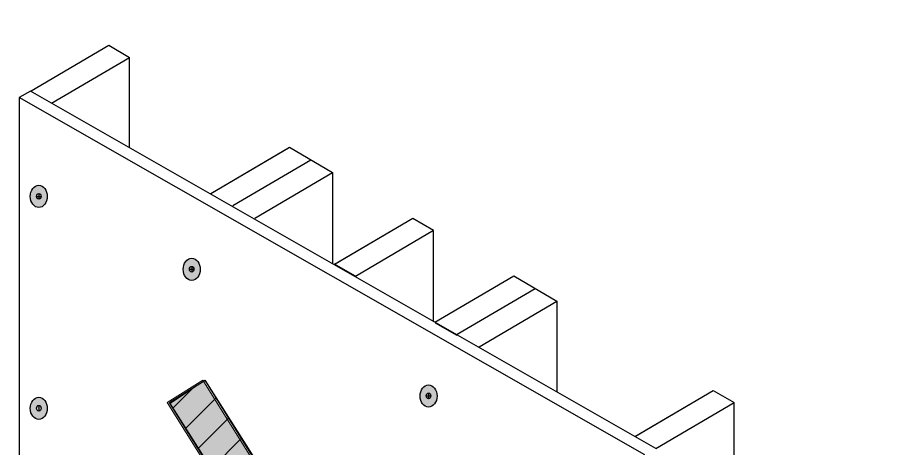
# Model space of a CAD drawing. Extents: x -1279 to 5791, y -3809 to 1769.
# Drawn here: x 4849.3 to 5225.7, y -1861.2 to -1676.1 of the extents above; entities that cross this region are included whole.
import ezdxf

# ---------------------------------------------------------------- set-up
doc = ezdxf.new("R2010")
doc.units = 0
doc.header["$MEASUREMENT"] = 0
doc.linetypes.add('AI-Linetype-53', pattern=[27, 18, -9])
for name, color, linetype, lineweight in [('.ATI-HATCH', 7, 'Continuous', 0), ('G-ANNO-TTLB', 7, 'Continuous', 0), ('Layer 12', 7, 'Continuous', 0), ('TYVEK', 7, 'Continuous', 0)]:
    doc.layers.add(name, color=color, linetype=linetype, lineweight=lineweight)

# ---------------------------------------------------------------- blocks, each defined once
blk = doc.blocks.new('Block_111')
at = {"layer": 'TYVEK', "true_color": 0x003b71, "transparency": 33554687}
h = blk.add_hatch(color=156, dxfattribs=at)
h.dxf.hatch_style = 2
edge = h.paths.add_edge_path()
edge.add_ellipse((4858.41, -1752.97), major_axis=(0, 4.78), ratio=0.766948, start_angle=0, end_angle=360)
h = blk.add_hatch(color=156, dxfattribs=at)
h.dxf.hatch_style = 2
edge = h.paths.add_edge_path()
edge.add_ellipse((4924.12, -1784.3), major_axis=(0, 4.78), ratio=0.766948, start_angle=0, end_angle=360)
h = blk.add_hatch(color=156, dxfattribs=at)
h.dxf.hatch_style = 2
edge = h.paths.add_edge_path()
edge.add_ellipse((5025.91, -1838.71), major_axis=(0, 4.78), ratio=0.766948, start_angle=0, end_angle=360)
h = blk.add_hatch(color=156, dxfattribs=at)
h.dxf.hatch_style = 2
edge = h.paths.add_edge_path()
edge.add_ellipse((4858.41, -1844.02), major_axis=(0, 4.78), ratio=0.766948, start_angle=0, end_angle=360)
at = {"layer": 'TYVEK', "color": 18, "lineweight": 25, "true_color": 0x080808}
for p, q in [((4857.43, -1752.94), (4859.38, -1752.94)), ((4858.41, -1751.71), (4858.41, -1754.18)), ((4923.15, -1784.27), (4925.09, -1784.27)), ((4924.12, -1783.03), (4924.12, -1785.5)), ((5024.94, -1838.68), (5026.89, -1838.68)), ((5025.91, -1837.45), (5025.91, -1839.92)), ((4858.41, -1842.76), (4858.41, -1845.22))]:
    blk.add_line(p, q, dxfattribs=at)
at = {"layer": 'TYVEK', "color": 18, "lineweight": 25, "true_color": 0x000000}
for centre in [(4858.41, -1752.97), (4924.12, -1784.3), (5025.91, -1838.71), (4858.41, -1844.02)]:
    blk.add_ellipse(centre, major_axis=(0, 4.78), ratio=0.766948, dxfattribs=at)
at = {"layer": 'TYVEK', "color": 18, "lineweight": 25, "true_color": 0x080808}
for centre in [(4858.41, -1752.94), (4924.12, -1784.27), (5025.91, -1838.68), (4858.41, -1843.99)]:
    blk.add_ellipse(centre, major_axis=(0, 1.23), ratio=0.788846, dxfattribs=at)

msp = doc.modelspace()

# ---------------------------------------------------------------- hatches: boundary and pattern name
at = {"layer": '.ATI-HATCH', "true_color": 0x808080, "transparency": 33554687}
h = msp.add_hatch(color=8, dxfattribs=at)
edge = h.paths.add_edge_path()
edge.add_spline(control_points=[(4928.85, -1831.95), (4928.85, -1831.95), (4913.59, -1841.5), (4913.59, -1841.5), (4913.59, -1841.5), (4937.32, -1879.45), (4937.32, -1879.45), (4937.32, -1879.45), (4944.86, -1874.74), (4944.86, -1874.74), (4944.86, -1874.74), (4944.86, -1874.63), (4944.86, -1874.63), (4944.86, -1874.63), (4944.95, -1874.68), (4944.95, -1874.68), (4944.95, -1874.68), (4952.58, -1869.91), (4952.58, -1869.91), (4952.58, -1869.91), (4948.61, -1863.56), (4948.61, -1863.56), (4948.61, -1863.56), (4928.85, -1831.95), (4928.85, -1831.95)], knot_values=[0, 0, 0, 0, 1, 1, 1, 2, 2, 2, 3, 3, 3, 4, 4, 4, 5, 5, 5, 6, 6, 6, 7, 7, 7, 8, 8, 8, 8], degree=3, periodic=0)
edge = h.paths.add_edge_path()
edge.add_spline(control_points=[(4948.61, -1863.56), (4948.61, -1863.56), (4952.58, -1869.91), (4952.58, -1869.91), (4952.58, -1869.91), (4944.95, -1874.68), (4944.95, -1874.68), (4944.95, -1874.68), (5027.53, -1923.08), (5027.53, -1923.08), (5027.53, -1923.08), (5025.21, -1914.38), (5025.21, -1914.38), (5025.21, -1914.38), (5032.16, -1912.53), (5032.16, -1912.53), (5032.16, -1912.53), (4948.61, -1863.56), (4948.61, -1863.56)], knot_values=[0, 0, 0, 0, 1, 1, 1, 2, 2, 2, 3, 3, 3, 4, 4, 4, 5, 5, 5, 6, 6, 6, 6], degree=3, periodic=0)
edge.add_line((4948.61, -1863.56), (4948.61, -1863.56))
edge = h.paths.add_edge_path()
edge.add_spline(control_points=[(5069.52, -2160.46), (5069.52, -2160.46), (5071.02, -2161.33), (5071.02, -2161.33), (5071.02, -2161.33), (5072.59, -2158.61), (5072.59, -2158.61), (5072.59, -2158.61), (5071.09, -2157.75), (5071.09, -2157.75), (5071.09, -2157.75), (5069.52, -2160.46), (5069.52, -2160.46)], knot_values=[0, 0, 0, 0, 1, 1, 1, 2, 2, 2, 3, 3, 3, 4, 4, 4, 4], degree=3, periodic=0)
edge.add_line((5069.52, -2160.46), (5069.52, -2160.46))
edge = h.paths.add_edge_path()
edge.add_spline(control_points=[(5036.37, -2126.85), (5036.37, -2126.85), (5037.89, -2127.68), (5037.89, -2127.68), (5037.89, -2127.68), (5039.39, -2124.92), (5039.39, -2124.92), (5039.39, -2124.92), (5037.87, -2124.1), (5037.87, -2124.1), (5037.87, -2124.1), (5036.37, -2126.85), (5036.37, -2126.85)], knot_values=[0, 0, 0, 0, 1, 1, 1, 2, 2, 2, 3, 3, 3, 4, 4, 4, 4], degree=3, periodic=0)
edge.add_line((5036.37, -2126.85), (5036.37, -2126.85))
edge = h.paths.add_edge_path()
edge.add_spline(control_points=[(4947.34, -2087.56), (4947.34, -2087.56), (4948.84, -2088.43), (4948.84, -2088.43), (4948.84, -2088.43), (4950.41, -2085.71), (4950.41, -2085.71), (4950.41, -2085.71), (4948.91, -2084.85), (4948.91, -2084.85), (4948.91, -2084.85), (4947.34, -2087.56), (4947.34, -2087.56)], knot_values=[0, 0, 0, 0, 1, 1, 1, 2, 2, 2, 3, 3, 3, 4, 4, 4, 4], degree=3, periodic=0)
edge.add_line((4947.34, -2087.56), (4947.34, -2087.56))
at = {"layer": 'G-ANNO-TTLB', "true_color": 0xff00ff, "transparency": 33554687}
h = msp.add_hatch(color=6, dxfattribs=at)
edge = h.paths.add_edge_path()
edge.add_spline(control_points=[(5472, -3692.6), (5472, -3692.6), (2542.48, -3692.6), (2542.48, -3692.6), (2542.48, -3692.6), (2542.48, -1235.6), (2542.48, -1235.6), (2542.48, -1235.6), (5472, -1235.6), (5472, -1235.6), (5472, -1235.6), (5472, -3692.6), (5472, -3692.6)], knot_values=[0, 0, 0, 0, 1, 1, 1, 2, 2, 2, 3, 3, 3, 4, 4, 4, 4], degree=3, periodic=0)
edge = h.paths.add_edge_path()
edge.add_spline(control_points=[(2551.48, -1244.6), (2551.48, -1244.6), (2551.48, -3683.6), (2551.48, -3683.6), (2551.48, -3683.6), (5463, -3683.6), (5463, -3683.6), (5463, -3683.6), (5463, -1244.6), (5463, -1244.6), (5463, -1244.6), (2551.48, -1244.6), (2551.48, -1244.6)], knot_values=[0, 0, 0, 0, 1, 1, 1, 2, 2, 2, 3, 3, 3, 4, 4, 4, 4], degree=3, periodic=0)
edge.add_line((2551.48, -1244.6), (2551.48, -1244.6))
at = {"layer": 'Layer 12', "true_color": 0x000000, "transparency": 33554687}
h = msp.add_hatch(dxfattribs=at)
h.set_pattern_fill('_U', color=18, scale=10, angle=45, style=2, pattern_type=0)
h.set_pattern_definition([(45, (0, 0), (-7.071067, 7.071069), [])])
h.paths.add_polyline_path([(4938.32, -1879.02), (4914.84, -1841.9), (4929.85, -1831.95), (4954.02, -1869.91)])

# ---------------------------------------------------------------- linework, layer by layer
at = {"layer": '.ATI-HATCH'}
msp.add_open_spline([(4928.85, -1831.95), (4928.85, -1831.95), (4913.59, -1841.5), (4913.59, -1841.5), (4913.59, -1841.5), (4937.32, -1879.45), (4937.32, -1879.45), (4937.32, -1879.45), (4944.86, -1874.74), (4944.86, -1874.74), (4944.86, -1874.74), (4944.86, -1874.63), (4944.86, -1874.63), (4944.86, -1874.63), (4944.95, -1874.68), (4944.95, -1874.68), (4944.95, -1874.68), (4952.58, -1869.91), (4952.58, -1869.91), (4952.58, -1869.91), (4948.61, -1863.56), (4948.61, -1863.56), (4948.61, -1863.56), (4928.85, -1831.95), (4928.85, -1831.95)], degree=3, knots=[0, 0, 0, 0, 1, 1, 1, 2, 2, 2, 3, 3, 3, 4, 4, 4, 5, 5, 5, 6, 6, 6, 7, 7, 7, 8, 8, 8, 8], dxfattribs=at)
at = {"layer": 'G-ANNO-TTLB'}
for points in [[(5472, -3692.6), (5472, -3692.6), (2542.48, -3692.6), (2542.48, -3692.6), (2542.48, -3692.6), (2542.48, -1235.6), (2542.48, -1235.6), (2542.48, -1235.6), (5472, -1235.6), (5472, -1235.6), (5472, -1235.6), (5472, -3692.6), (5472, -3692.6)], [(2551.48, -1244.6), (2551.48, -1244.6), (2551.48, -3683.6), (2551.48, -3683.6), (2551.48, -3683.6), (5463, -3683.6), (5463, -3683.6), (5463, -3683.6), (5463, -1244.6), (5463, -1244.6), (5463, -1244.6), (2551.48, -1244.6), (2551.48, -1244.6)]]:
    msp.add_open_spline(points, degree=3, knots=[0, 0, 0, 0, 1, 1, 1, 2, 2, 2, 3, 3, 3, 4, 4, 4, 4], dxfattribs=at)
at = {"layer": 'Layer 12'}
msp.add_lwpolyline([(4938.32, -1879.02), (4914.84, -1841.9), (4929.85, -1831.95), (4954.02, -1869.91)], close=True, dxfattribs=at)
at = {"layer": 'TYVEK', "color": 33, "lineweight": 25, "true_color": 0xcc9966}
for p, q in [((4855.07, -1707.61), (4888.48, -1688.05)), ((4855.07, -1707.61), (4888.48, -1688.05)), ((4888.48, -1688.05), (4897.45, -1693.23)), ((4863.81, -1712.92), (4897.45, -1693.23)), ((4897.43, -1732.1), (4897.43, -1693.36)), ((4932.28, -1751.7), (4966.21, -1731.84)), ((4932.28, -1751.7), (4965.69, -1732.14)), ((4966.21, -1731.84), (4984.67, -1742.69)), ((4941.82, -1756.86), (4975.36, -1737.22)), ((4951.26, -1762.25), (4984.67, -1742.69)), ((4984.67, -1742.7), (4984.67, -1781.62)), ((4985.71, -1781.89), (5019.12, -1762.33)), ((5019.12, -1762.33), (5028.09, -1767.51)), ((4994.45, -1787.2), (5028.09, -1767.51)), ((5028.07, -1806.7), (5028.07, -1767.63)), ((5028.61, -1807), (5062.54, -1787.14)), ((5062.54, -1787.14), (5081, -1797.98)), ((5038.15, -1812.16), (5071.69, -1792.51)), ((5047.59, -1817.55), (5081, -1797.98)), ((5081, -1798), (5081, -1836.92)), ((5114.86, -1855.94), (5148.27, -1836.37)), ((5123.6, -1861.25), (5157.24, -1841.55)), ((5157.22, -2266.09), (5157.22, -1841.73))]:
    msp.add_line(p, q, dxfattribs=at)
at = {"layer": 'TYVEK', "color": 2, "lineweight": 25, "true_color": 0xffff00}
for p, q in [((4854.81, -1707.76), (4850, -1710.54)), ((5123.6, -1861.25), (4854.81, -1707.76))]:
    msp.add_line(p, q, dxfattribs=at)
at = {"layer": 'TYVEK', "color": 18, "lineweight": 25, "true_color": 0x000000}
for p, q in [((4850, -1710.54), (4850, -1832.17)), ((5118.79, -1864.03), (4850, -1710.54)), ((4850, -1832.17), (4850, -2132.78)), ((4914.59, -1841.5), (4929.85, -1831.95)), ((4953.58, -1869.91), (4929.85, -1831.95)), ((4953.58, -1869.91), (4929.85, -1831.95)), ((4938.32, -1879.45), (4914.59, -1841.5))]:
    msp.add_line(p, q, dxfattribs=at)
at = {"layer": 'TYVEK', "color": 252, "linetype": 'AI-Linetype-53', "lineweight": 25, "true_color": 0x848484}
msp.add_line((5028.78, -1807.25), (5037.99, -1812.53), dxfattribs=at)
at = {"layer": 'TYVEK', "color": 33, "lineweight": 25, "true_color": 0xcc9966}
for points in [[(4994.45, -1787.2), (4985.45, -1782.04), (5019.1, -1762.34), (5028.1, -1767.5)], [(5123.6, -1861.25), (5114.6, -1856.08), (5148.25, -1836.38), (5157.25, -1841.54)]]:
    msp.add_lwpolyline(points, dxfattribs=at)

# ---------------------------------------------------------------- block references
at = {"layer": 'TYVEK'}
msp.add_blockref('Block_111', (0, 0), dxfattribs=at)

doc.saveas('drawing.dxf')
